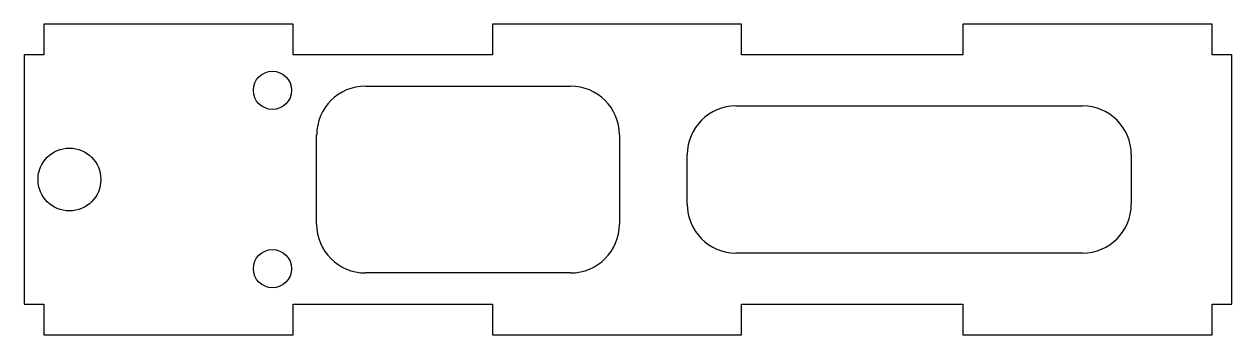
# Model space of a CAD drawing. Header units: millimetres. Extents: x -61 to 61, y -16 to 16.
import ezdxf

# ---------------------------------------------------------------- set-up
doc = ezdxf.new("R2010")
doc.units = ezdxf.units.MM
doc.layers.add('CUTOUTS', color=1, linetype='CONTINUOUS')
doc.layers.add('PERIMETER', color=5, linetype='CONTINUOUS')

msp = doc.modelspace()

# ---------------------------------------------------------------- linework, layer by layer
at = {"layer": 'CUTOUTS'}
for p, q in [((-26.51, 9.42), (-5.79, 9.42)), ((10.9, 7.43), (45.9, 7.43)), ((-31.44, -4.5), (-31.44, 4.5)), ((-0.86, 4.5), (-0.86, -4.5)), ((5.97, -2.5), (5.97, 2.5)), ((50.82, 2.5), (50.82, -2.5)), ((45.9, -7.42), (10.9, -7.42)), ((-5.79, -9.43), (-26.51, -9.43))]:
    msp.add_line(p, q, dxfattribs=at)
for centre, radius in [((-35.9, 9), 1.93), ((-56.4, 0), 3.17), ((-35.9, -9), 1.93)]:
    msp.add_circle(centre, radius, dxfattribs=at)
for centre, radius, start, end in [((-26.51, 4.5), 4.92, 90, 180), ((-5.79, 4.5), 4.92, 0, 90), ((10.9, 2.5), 4.92, 90, 180), ((45.9, 2.5), 4.92, 0, 90), ((10.9, -2.5), 4.92, 180, 270), ((45.9, -2.5), 4.92, -90, 0), ((-26.51, -4.5), 4.93, 180, 270), ((-5.79, -4.5), 4.93, -90, 0)]:
    msp.add_arc(centre, radius, start, end, dxfattribs=at)
at = {"layer": 'PERIMETER'}
for p, q in [((-33.82, 15.67), (-58.97, 15.67)), ((-58.97, 15.67), (-58.97, 12.57)), ((-33.82, 12.57), (-33.82, 15.67)), ((11.47, 15.67), (-13.68, 15.67)), ((-13.68, 15.67), (-13.68, 12.57)), ((11.47, 12.57), (11.47, 15.67)), ((58.97, 15.67), (33.82, 15.67)), ((33.82, 15.67), (33.82, 12.57)), ((58.97, 12.57), (58.97, 15.67)), ((-58.97, 12.57), (-60.97, 12.57)), ((-60.97, 12.57), (-60.97, -12.58)), ((-13.68, 12.57), (-33.82, 12.57)), ((33.82, 12.57), (11.47, 12.57)), ((60.97, 12.57), (58.97, 12.57)), ((60.97, -12.58), (60.97, 12.57)), ((-60.97, -12.58), (-58.97, -12.58)), ((-58.97, -12.58), (-58.97, -15.68)), ((-33.82, -15.68), (-33.82, -12.58)), ((-33.82, -12.58), (-13.68, -12.58)), ((-13.68, -12.58), (-13.68, -15.68)), ((11.47, -15.68), (11.47, -12.58)), ((11.47, -12.58), (33.82, -12.58)), ((33.82, -12.58), (33.82, -15.68)), ((58.97, -15.68), (58.97, -12.58)), ((58.97, -12.58), (60.97, -12.58)), ((-58.97, -15.68), (-33.82, -15.68)), ((-13.68, -15.68), (11.47, -15.68)), ((33.82, -15.68), (58.97, -15.68))]:
    msp.add_line(p, q, dxfattribs=at)

doc.saveas('drawing.dxf')
